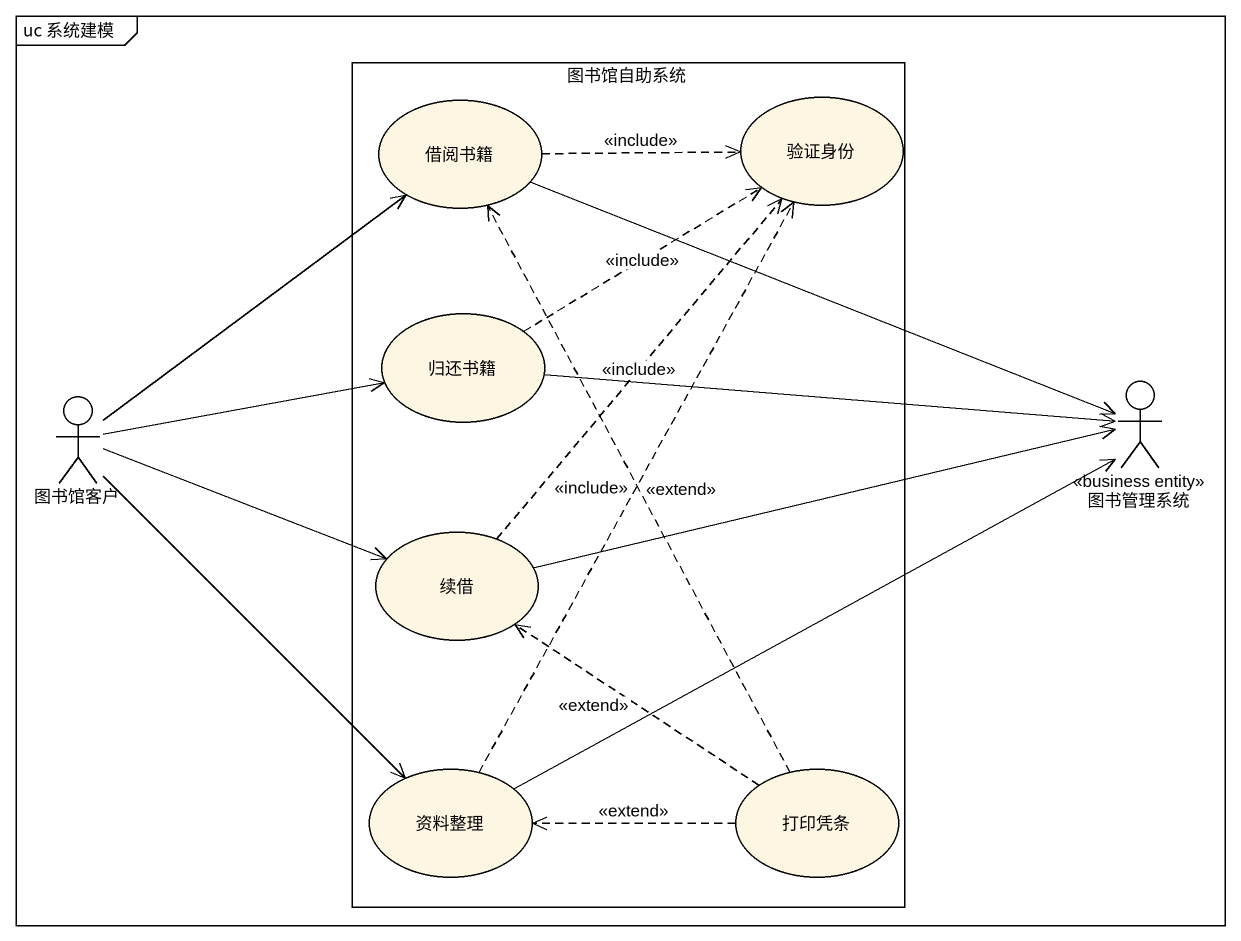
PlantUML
@startuml
mainframe uc 系统建模
rectangle 图书馆自助系统 {
  usecase 借阅书籍
  usecase 验证身份
  usecase 归还书籍
  usecase 续借
  usecase 资料整理
  usecase 打印凭条
}
actor 图书馆客户
actor 图书管理系统 <<business entity>>
借阅书籍 .right.> 验证身份 : <<include>>
借阅书籍 -right-> 图书管理系统
归还书籍 .up.> 验证身份 : <<include>>
归还书籍 -right-> 图书管理系统
图书馆客户 -up-> 借阅书籍
图书馆客户 -right-> 归还书籍
图书馆客户 -right-> 续借
图书馆客户 --> 资料整理
续借 .up.> 验证身份 : <<include>>
续借 -right-> 图书管理系统
资料整理 .up.> 验证身份 : <<include>>
资料整理 -right-> 图书管理系统
打印凭条 .up.> 借阅书籍 : <<extend>>
打印凭条 .up.> 续借 : <<extend>>
打印凭条 .left.> 资料整理 : <<extend>>
@enduml
